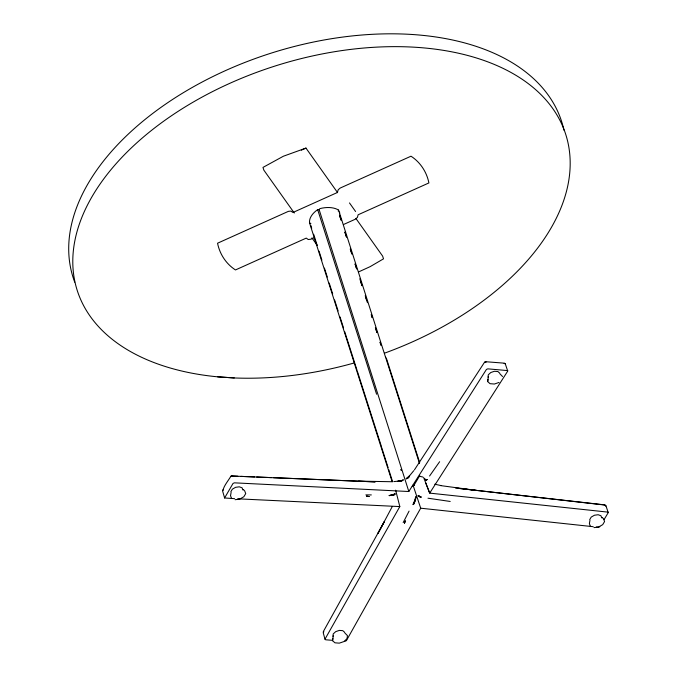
<?xml version="1.0" encoding="UTF-8"?>
<svg xmlns="http://www.w3.org/2000/svg" width="677" height="677" viewBox="0 0 677 677"><rect width="100%" height="100%" fill="white"/><g stroke="black" fill="none" stroke-linecap="round" stroke-linejoin="round"><path stroke-width="1.02" d="M332.475 640.324L325.637 639.79L325.087 638.995L399.819 506.574L395.647 490.165M605.881 505.516L608.217 512.667L604.036 519.657M234.589 498.661L224.603 497.976L232.998 483.48L234.352 482.836L408.832 491.519L319.121 209.599L319.891 208.626A21.537 12.905 -17.7 0 1 338.585 210.082L338.204 211.072M505.254 363.761L504.238 363.414L505.254 363.761L507.733 371.089L429.692 493.118L425.715 482.862M230.874 476.253L231.822 475.872L230.874 476.253C228.386 480.56 223.393 486.391 223.055 490.512M409.382 475.965C409.509 478.673 404.99 478.681 406.285 478.876L409.56 475.914L406.335 478.537L407.131 478.377M332.898 636.338L333.245 633.9L335.707 631.633L339.346 630.397L342.774 630.659L344.669 632.326M344.889 633.003L347.453 635.644L347.013 638.716L343.899 641.584L339.295 643.15L334.963 642.812L332.559 640.704L333.27 635.83M487.99 377.216L488.337 374.779L490.8 372.511L494.438 371.275L497.866 371.538L499.761 373.205M498.991 382.463L494.388 384.028L490.055 383.69L487.66 381.583L488.362 376.708M332.559 640.704L332.881 638.529M487.66 381.583L487.973 379.408M323.606 632.191L323.733 631.472L323.208 632.682L325.078 639.528M231.111 492.314L230.535 495.699L231.559 498.424M407.436 478.351L413.791 470.65M589.963 520.232L589.388 523.617L590.42 526.342M415.365 499.381C411.117 510.306 416.38 499.643 415.898 496.656L415.365 499.381L415.517 497.214C415.737 499.821 409.847 510.653 415.323 500.201M403.179 522.593L409.06 511.11M392.203 506.684L377.901 533.544L384.485 521.451M323.267 631.683L384.358 521.586M413.021 485.096L420.696 508.19L346.387 640.654L345.025 641.297M354.443 362.889A256.414 153.594 -17.7 0 1 234.259 377.952L217.622 376.827A256.414 153.594 -17.7 0 1 135.425 144.091A256.414 153.594 -17.7 0 1 533.417 87.731A256.414 153.594 -17.7 0 1 384.485 353.191M230.891 491.637L232.372 489.166L235.588 487.322L239.294 486.814L242.095 487.829L242.908 489.987M414.045 485.172L414.578 485.375L414.045 485.172L419.706 475.703M589.752 519.555L591.224 517.084L594.44 515.239L598.146 514.732L600.948 515.747L601.76 517.905M408.806 491.51L486.433 369.43L487.804 368.847L507.75 370.607M414.459 469.838L484.588 362.153L485.934 362.085L484.588 362.153M429.573 476.024L439.635 461.706M599.839 526.672L598.46 527.256L596.361 527.028M392.042 481.372L309.609 223.139A21.537 12.905 -17.7 0 1 317.682 209.642L319.146 209.608M401.326 480.822L403.28 479.561C403.052 481.355 403.052 480.205 397.661 481.288L401.503 480.831L393.887 481.592M301.35 150.159L305.962 148.085L337.611 192.666M314.644 237.517L310.861 239.209L308.221 239.523L306.266 238.101L235.469 269.945C226.11 263.912 219.712 254.087 217.554 243.212L288.36 211.368L290.805 211.08L292.955 212.476L337.374 192.505L338.204 189.763L340.192 188.054L410.998 156.201C420.349 162.235 426.747 172.068 428.905 182.934L358.108 214.787L357.431 217.393L355.281 219.238L343.941 224.332M358.514 271.959L370.201 266.62L383.512 258.842L382.64 256.118L355.865 218.392M393.481 495.005L395.182 493.965L394.877 493.609L394.75 494.591L393.76 495.217L389.165 495.589L394.835 493.973L392.914 495.175L389.165 495.589L392.897 494.895L392.998 495.412M305.962 148.085L283.392 156.226L262.981 167.414L263.852 170.139L294.283 213.018M222.657 489.979L223.198 489.843M235.105 499.711L239.793 499.067L243.855 496.732L245.726 493.609L244.693 490.884L243.288 489.479M593.957 527.628L598.646 526.985L602.708 524.65L604.578 521.527L603.545 518.802L602.149 517.397M420.671 508.199L593.213 526.689M485.502 361.704L504.517 363.185M365.876 494.887L371.334 494.929M358.582 481.127L392.711 481.745M237.788 476.253L231.483 475.999L375.193 481.889L273.5 477.7M240.936 476.38L254.594 476.93M256.693 477.014L271.401 477.615M237.737 498.814L399.811 506.582M217.622 376.827L234.259 377.952M310.895 223.376L309.609 223.139M455.545 488.007L604.773 505.034L605.839 506.066L605.077 504.907L474.382 490.148L440.397 485.57M458.126 488.312L476.244 490.402M427.982 498.204L450.205 501.462M440.879 485.544L434.761 484.199M419.825 476.312L422.905 477.048M608.225 512.15L429.692 493.118L424.352 479.333M499.981 373.882L502.546 376.522M424.843 478.757C426.375 480.585 427.754 480.755 425.605 479.781M349.484 202.931L355.586 211.529M311.928 237.881L317.403 245.599M423.667 477.547L424.344 479.35M386.322 358.057L419.681 462.611M385.484 356.897L419.486 463.432M338.585 210.082L385.416 356.821M359.809 278.763L362.034 285.728L360.435 280.769M365.216 295.688L367.442 302.661M372.206 317.598L371.25 314.61L372.198 317.623M375.371 327.507L376.928 332.399M365.842 297.702L366.79 300.69M375.98 329.487L376.92 332.424M317.682 209.642L376.59 394.226M310.768 225.289L311.725 228.276M313.629 234.25L317.124 245.201M319.036 251.175L321.888 260.137M324.435 268.1L327.296 277.062M329.2 283.037L332.695 293.987M334.599 299.962L338.094 310.912M340.006 316.887L343.501 327.837M344.771 331.823L346.362 336.799M346.675 337.798L356.965 370.031M357.287 371.038L381.506 446.778M381.752 447.7L388.107 467.612M388.742 469.61L392.237 480.56M222.581 490.918L224.603 497.976M339.583 212.036A21.537 12.905 -17.7 0 1 339.558 213.543M74.724 282.14A256.414 153.594 -17.7 0 1 273.846 52.29A256.414 153.594 -17.7 0 1 563.941 130.162M366.511 496.148L369.117 496.537L366.511 496.148M420.434 497.087L417.954 495.725L418.335 495.437L418.784 496.453L420.434 497.087M405.413 520.952L404.499 523.143L405.413 520.952M402.705 469.009L402.705 469.009M412.598 485.824L412.344 486.382L412.598 485.824M427.136 479.485L425.799 480.052L427.136 479.485M400.877 469.821L401.283 470.083L400.877 469.821M421.221 497.087L418.606 495.835L421.221 497.087M341.073 220.033L339.482 215.049L341.064 220.05M346.472 236.967L344.881 231.983L346.463 236.984M351.871 253.892L350.288 248.916L351.862 253.909M356.635 268.811L355.053 263.844L356.627 268.837M380.99 345.118L380.051 342.181L380.982 345.135"/></g></svg>
